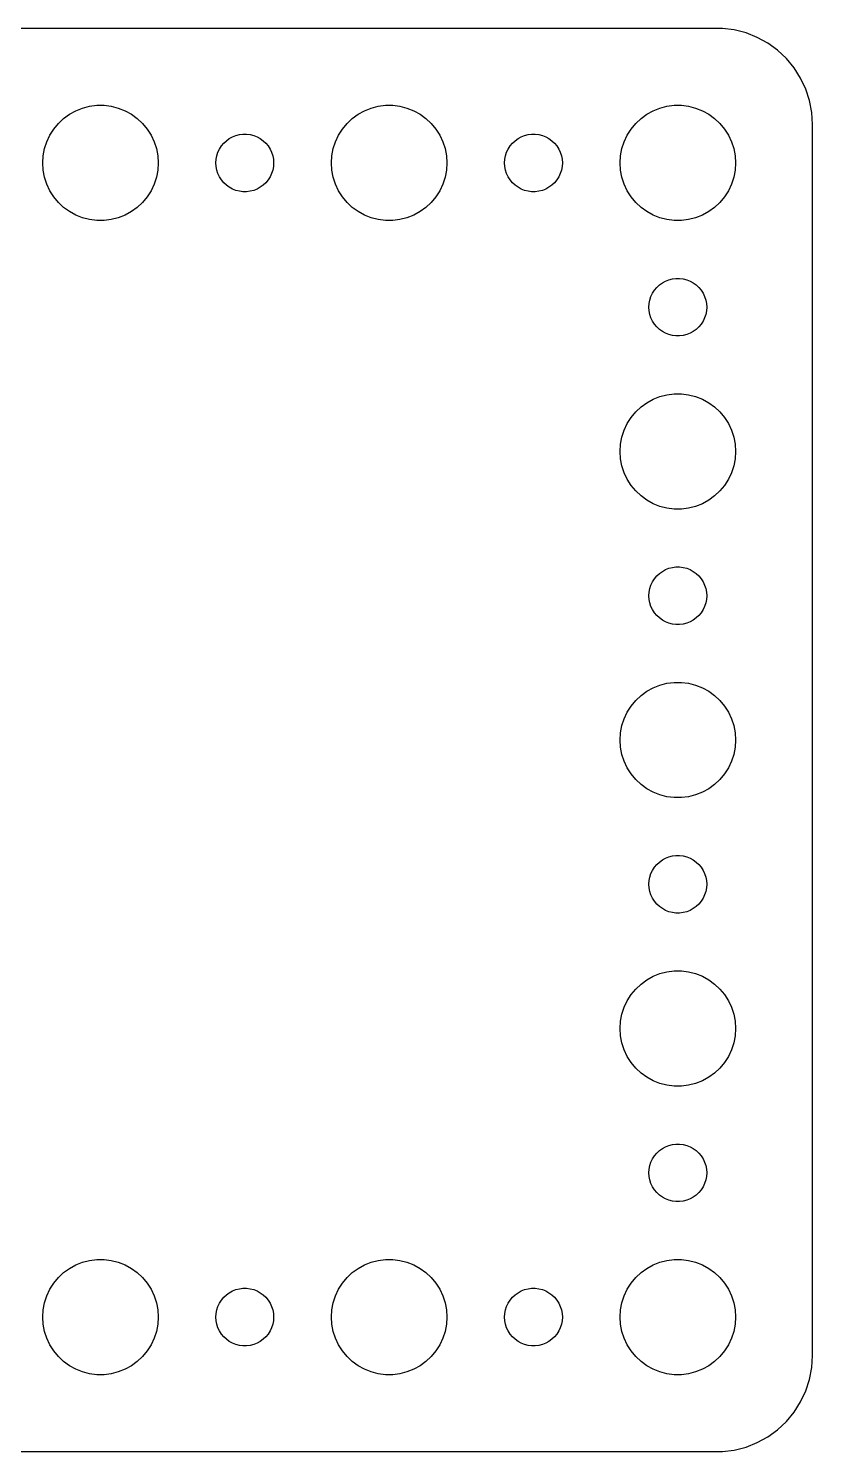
# Model space of a CAD drawing. Header units: metres. Extents: x -37 to 37, y 215 to 541.
# Drawn here: x -3.7 to 37, y 215 to 289 of the extents above; entities that cross this region are included whole.
import ezdxf

# ---------------------------------------------------------------- set-up
doc = ezdxf.new("R2010")
doc.units = ezdxf.units.M

msp = doc.modelspace()

# ---------------------------------------------------------------- linework, layer by layer
for p, q in [((32.3139, 288.99), (-32.3139, 288.99)), ((32.9369, 288.911), (32.3139, 288.99)), ((33.5451, 288.755), (32.9369, 288.911)), ((34.1289, 288.524), (33.5451, 288.755)), ((34.6791, 288.222), (34.1289, 288.524)), ((35.1871, 287.853), (34.6791, 288.222)), ((35.6448, 287.423), (35.1871, 287.853)), ((36.0451, 286.939), (35.6448, 287.423)), ((36.3815, 286.409), (36.0451, 286.939)), ((36.6489, 285.841), (36.3815, 286.409)), ((36.8429, 285.243), (36.6489, 285.841)), ((-1.27733, 284.714), (-0.92705, 284.853)), ((-0.92705, 284.853), (-0.56213, 284.947)), ((-0.56213, 284.947), (-0.18837, 284.994)), ((-0.18837, 284.994), (0.18837, 284.994)), ((0.18837, 284.994), (0.56213, 284.947)), ((0.56213, 284.947), (0.92705, 284.853)), ((0.92705, 284.853), (1.27733, 284.714)), ((13.7227, 284.714), (14.0729, 284.853)), ((14.0729, 284.853), (14.4379, 284.947)), ((14.4379, 284.947), (14.8116, 284.994)), ((14.8116, 284.994), (15.1884, 284.994)), ((15.1884, 284.994), (15.5621, 284.947)), ((15.5621, 284.947), (15.927, 284.853)), ((15.927, 284.853), (16.2773, 284.714)), ((28.7227, 284.714), (29.0729, 284.853)), ((29.0729, 284.853), (29.4379, 284.947)), ((29.4379, 284.947), (29.8116, 284.994)), ((29.8116, 284.994), (30.1884, 284.994)), ((30.1884, 284.994), (30.5621, 284.947)), ((30.5621, 284.947), (30.927, 284.853)), ((30.927, 284.853), (31.2773, 284.714)), ((36.9606, 284.627), (36.8429, 285.243)), ((-2.1869, 284.054), (-1.91226, 284.312)), ((-1.91226, 284.312), (-1.60747, 284.533)), ((-1.60747, 284.533), (-1.27733, 284.714)), ((1.27733, 284.714), (1.60747, 284.533)), ((1.60747, 284.533), (1.91226, 284.312)), ((1.91226, 284.312), (2.1869, 284.054)), ((12.8131, 284.054), (13.0877, 284.312)), ((13.0877, 284.312), (13.3925, 284.533)), ((13.3925, 284.533), (13.7227, 284.714)), ((16.2773, 284.714), (16.6075, 284.533)), ((16.6075, 284.533), (16.9123, 284.312)), ((16.9123, 284.312), (17.1869, 284.054)), ((27.8131, 284.054), (28.0877, 284.312)), ((28.0877, 284.312), (28.3925, 284.533)), ((28.3925, 284.533), (28.7227, 284.714)), ((31.2773, 284.714), (31.6075, 284.533)), ((31.6075, 284.533), (31.9123, 284.312)), ((31.9123, 284.312), (32.1869, 284.054)), ((37, 284), (36.9606, 284.627)), ((-2.78932, 283.104), (-2.62891, 283.445)), ((-2.62891, 283.445), (-2.42705, 283.763)), ((-2.42705, 283.763), (-2.1869, 284.054)), ((2.1869, 284.054), (2.42705, 283.763)), ((2.42705, 283.763), (2.62891, 283.445)), ((2.62891, 283.445), (2.78932, 283.104)), ((6.69626, 283.266), (6.86133, 283.357)), ((6.86133, 283.357), (7.03647, 283.427)), ((7.03647, 283.427), (7.21892, 283.473)), ((7.21892, 283.473), (7.40581, 283.497)), ((7.40581, 283.497), (7.59418, 283.497)), ((7.59418, 283.497), (7.78107, 283.473)), ((7.78107, 283.473), (7.96352, 283.427)), ((7.96352, 283.427), (8.13866, 283.357)), ((8.13866, 283.357), (8.30373, 283.266)), ((12.2107, 283.104), (12.3711, 283.445)), ((12.3711, 283.445), (12.5729, 283.763)), ((12.5729, 283.763), (12.8131, 284.054)), ((17.1869, 284.054), (17.427, 283.763)), ((17.427, 283.763), (17.6289, 283.445)), ((17.6289, 283.445), (17.7893, 283.104)), ((21.6963, 283.266), (21.8613, 283.357)), ((21.8613, 283.357), (22.0365, 283.427)), ((22.0365, 283.427), (22.2189, 283.473)), ((22.2189, 283.473), (22.4058, 283.497)), ((22.4058, 283.497), (22.5942, 283.497)), ((22.5942, 283.497), (22.7811, 283.473)), ((22.7811, 283.473), (22.9635, 283.427)), ((22.9635, 283.427), (23.1387, 283.357)), ((23.1387, 283.357), (23.3037, 283.266)), ((27.2107, 283.104), (27.3711, 283.445)), ((27.3711, 283.445), (27.5729, 283.763)), ((27.5729, 283.763), (27.8131, 284.054)), ((32.1869, 284.054), (32.427, 283.763)), ((32.427, 283.763), (32.6289, 283.445)), ((32.6289, 283.445), (32.7893, 283.104)), ((37, 220), (37, 284)), ((-2.97633, 282.376), (-2.90575, 282.746)), ((-2.90575, 282.746), (-2.78932, 283.104)), ((2.78932, 283.104), (2.90575, 282.746)), ((2.90575, 282.746), (2.97633, 282.376)), ((6.10533, 282.552), (6.18553, 282.723)), ((6.18553, 282.723), (6.28647, 282.882)), ((6.28647, 282.882), (6.40654, 283.027)), ((6.40654, 283.027), (6.54385, 283.156)), ((6.54385, 283.156), (6.69626, 283.266)), ((8.30373, 283.266), (8.45613, 283.156)), ((8.45613, 283.156), (8.59344, 283.027)), ((8.59344, 283.027), (8.71352, 282.882)), ((8.71352, 282.882), (8.81445, 282.723)), ((8.81445, 282.723), (8.89465, 282.552)), ((12.0237, 282.376), (12.0942, 282.746)), ((12.0942, 282.746), (12.2107, 283.104)), ((17.7893, 283.104), (17.9057, 282.746)), ((17.9057, 282.746), (17.9763, 282.376)), ((21.1053, 282.552), (21.1855, 282.723)), ((21.1855, 282.723), (21.2865, 282.882)), ((21.2865, 282.882), (21.4065, 283.027)), ((21.4065, 283.027), (21.5439, 283.156)), ((21.5439, 283.156), (21.6963, 283.266)), ((23.3037, 283.266), (23.4561, 283.156)), ((23.4561, 283.156), (23.5934, 283.027)), ((23.5934, 283.027), (23.7135, 282.882)), ((23.7135, 282.882), (23.8145, 282.723)), ((23.8145, 282.723), (23.8947, 282.552)), ((27.0237, 282.376), (27.0942, 282.746)), ((27.0942, 282.746), (27.2107, 283.104)), ((32.7893, 283.104), (32.9057, 282.746)), ((32.9057, 282.746), (32.9763, 282.376)), ((-3, 282), (-2.97633, 282.376)), ((-2.97633, 281.624), (-3, 282)), ((2.97633, 282.376), (3, 282)), ((3, 282), (2.97633, 281.624)), ((6, 282), (6.01183, 282.188)), ((6.01183, 281.812), (6, 282)), ((6.01183, 282.188), (6.04712, 282.373)), ((6.04712, 282.373), (6.10533, 282.552)), ((8.89465, 282.552), (8.95287, 282.373)), ((8.95287, 282.373), (8.98816, 282.188)), ((8.98816, 282.188), (9, 282)), ((9, 282), (8.98816, 281.812)), ((12, 282), (12.0237, 282.376)), ((12.0237, 281.624), (12, 282)), ((17.9763, 282.376), (18, 282)), ((18, 282), (17.9763, 281.624)), ((21, 282), (21.0118, 282.188)), ((21.0118, 281.812), (21, 282)), ((21.0118, 282.188), (21.0471, 282.373)), ((21.0471, 282.373), (21.1053, 282.552)), ((23.8947, 282.552), (23.9529, 282.373)), ((23.9529, 282.373), (23.9882, 282.188)), ((23.9882, 282.188), (24, 282)), ((24, 282), (23.9882, 281.812)), ((27, 282), (27.0237, 282.376)), ((27.0237, 281.624), (27, 282)), ((32.9763, 282.376), (33, 282)), ((33, 282), (32.9763, 281.624)), ((-2.90575, 281.254), (-2.97633, 281.624)), ((-2.78932, 280.896), (-2.90575, 281.254)), ((2.90575, 281.254), (2.78932, 280.896)), ((2.97633, 281.624), (2.90575, 281.254)), ((6.04712, 281.627), (6.01183, 281.812)), ((6.10533, 281.448), (6.04712, 281.627)), ((6.18553, 281.277), (6.10533, 281.448)), ((6.28647, 281.118), (6.18553, 281.277)), ((8.81445, 281.277), (8.71352, 281.118)), ((8.89465, 281.448), (8.81445, 281.277)), ((8.95287, 281.627), (8.89465, 281.448)), ((8.98816, 281.812), (8.95287, 281.627)), ((12.0942, 281.254), (12.0237, 281.624)), ((12.2107, 280.896), (12.0942, 281.254)), ((17.9057, 281.254), (17.7893, 280.896)), ((17.9763, 281.624), (17.9057, 281.254)), ((21.0471, 281.627), (21.0118, 281.812)), ((21.1053, 281.448), (21.0471, 281.627)), ((21.1855, 281.277), (21.1053, 281.448)), ((21.2865, 281.118), (21.1855, 281.277)), ((23.8145, 281.277), (23.7135, 281.118)), ((23.8947, 281.448), (23.8145, 281.277)), ((23.9529, 281.627), (23.8947, 281.448)), ((23.9882, 281.812), (23.9529, 281.627)), ((27.0942, 281.254), (27.0237, 281.624)), ((27.2107, 280.896), (27.0942, 281.254)), ((32.9057, 281.254), (32.7893, 280.896)), ((32.9763, 281.624), (32.9057, 281.254)), ((-2.62891, 280.555), (-2.78932, 280.896)), ((-2.42705, 280.237), (-2.62891, 280.555)), ((2.62891, 280.555), (2.42705, 280.237)), ((2.78932, 280.896), (2.62891, 280.555)), ((6.40654, 280.973), (6.28647, 281.118)), ((6.54385, 280.844), (6.40654, 280.973)), ((6.69626, 280.734), (6.54385, 280.844)), ((6.86133, 280.643), (6.69626, 280.734)), ((7.03647, 280.573), (6.86133, 280.643)), ((7.21892, 280.527), (7.03647, 280.573)), ((7.40581, 280.503), (7.21892, 280.527)), ((7.59418, 280.503), (7.40581, 280.503)), ((7.78107, 280.527), (7.59418, 280.503)), ((7.96352, 280.573), (7.78107, 280.527)), ((8.13866, 280.643), (7.96352, 280.573)), ((8.30373, 280.734), (8.13866, 280.643)), ((8.45613, 280.844), (8.30373, 280.734)), ((8.59344, 280.973), (8.45613, 280.844)), ((8.71352, 281.118), (8.59344, 280.973)), ((12.3711, 280.555), (12.2107, 280.896)), ((12.5729, 280.237), (12.3711, 280.555)), ((17.6289, 280.555), (17.427, 280.237)), ((17.7893, 280.896), (17.6289, 280.555)), ((21.4065, 280.973), (21.2865, 281.118)), ((21.5439, 280.844), (21.4065, 280.973)), ((21.6963, 280.734), (21.5439, 280.844)), ((21.8613, 280.643), (21.6963, 280.734)), ((22.0365, 280.573), (21.8613, 280.643)), ((22.2189, 280.527), (22.0365, 280.573)), ((22.4058, 280.503), (22.2189, 280.527)), ((22.5942, 280.503), (22.4058, 280.503)), ((22.7811, 280.527), (22.5942, 280.503)), ((22.9635, 280.573), (22.7811, 280.527)), ((23.1387, 280.643), (22.9635, 280.573)), ((23.3037, 280.734), (23.1387, 280.643)), ((23.4561, 280.844), (23.3037, 280.734)), ((23.5934, 280.973), (23.4561, 280.844)), ((23.7135, 281.118), (23.5934, 280.973)), ((27.3711, 280.555), (27.2107, 280.896)), ((27.5729, 280.237), (27.3711, 280.555)), ((32.6289, 280.555), (32.427, 280.237)), ((32.7893, 280.896), (32.6289, 280.555)), ((-2.1869, 279.946), (-2.42705, 280.237)), ((-1.91226, 279.688), (-2.1869, 279.946)), ((-1.60747, 279.467), (-1.91226, 279.688)), ((1.91226, 279.688), (1.60747, 279.467)), ((2.1869, 279.946), (1.91226, 279.688)), ((2.42705, 280.237), (2.1869, 279.946)), ((12.8131, 279.946), (12.5729, 280.237)), ((13.0877, 279.688), (12.8131, 279.946)), ((13.3925, 279.467), (13.0877, 279.688)), ((16.9123, 279.688), (16.6075, 279.467)), ((17.1869, 279.946), (16.9123, 279.688)), ((17.427, 280.237), (17.1869, 279.946)), ((27.8131, 279.946), (27.5729, 280.237)), ((28.0877, 279.688), (27.8131, 279.946)), ((28.3925, 279.467), (28.0877, 279.688)), ((31.9123, 279.688), (31.6075, 279.467)), ((32.1869, 279.946), (31.9123, 279.688)), ((32.427, 280.237), (32.1869, 279.946)), ((-1.27733, 279.286), (-1.60747, 279.467)), ((-0.92705, 279.147), (-1.27733, 279.286)), ((-0.56213, 279.053), (-0.92705, 279.147)), ((-0.18837, 279.006), (-0.56213, 279.053)), ((0.18837, 279.006), (-0.18837, 279.006)), ((0.56213, 279.053), (0.18837, 279.006)), ((0.92705, 279.147), (0.56213, 279.053)), ((1.27733, 279.286), (0.92705, 279.147)), ((1.60747, 279.467), (1.27733, 279.286)), ((13.7227, 279.286), (13.3925, 279.467)), ((14.0729, 279.147), (13.7227, 279.286)), ((14.4379, 279.053), (14.0729, 279.147)), ((14.8116, 279.006), (14.4379, 279.053)), ((15.1884, 279.006), (14.8116, 279.006)), ((15.5621, 279.053), (15.1884, 279.006)), ((15.927, 279.147), (15.5621, 279.053)), ((16.2773, 279.286), (15.927, 279.147)), ((16.6075, 279.467), (16.2773, 279.286)), ((28.7227, 279.286), (28.3925, 279.467)), ((29.0729, 279.147), (28.7227, 279.286)), ((29.4379, 279.053), (29.0729, 279.147)), ((29.8116, 279.006), (29.4379, 279.053)), ((30.1884, 279.006), (29.8116, 279.006)), ((30.5621, 279.053), (30.1884, 279.006)), ((30.927, 279.147), (30.5621, 279.053)), ((31.2773, 279.286), (30.927, 279.147)), ((31.6075, 279.467), (31.2773, 279.286)), ((29.5365, 275.927), (29.7189, 275.973)), ((29.7189, 275.973), (29.9058, 275.997)), ((29.9058, 275.997), (30.0942, 275.997)), ((30.0942, 275.997), (30.2811, 275.973)), ((30.2811, 275.973), (30.4635, 275.927)), ((28.6053, 275.052), (28.6855, 275.223)), ((28.6855, 275.223), (28.7865, 275.382)), ((28.7865, 275.382), (28.9065, 275.527)), ((28.9065, 275.527), (29.0439, 275.656)), ((29.0439, 275.656), (29.1963, 275.766)), ((29.1963, 275.766), (29.3613, 275.857)), ((29.3613, 275.857), (29.5365, 275.927)), ((30.4635, 275.927), (30.6387, 275.857)), ((30.6387, 275.857), (30.8037, 275.766)), ((30.8037, 275.766), (30.9561, 275.656)), ((30.9561, 275.656), (31.0934, 275.527)), ((31.0934, 275.527), (31.2135, 275.382)), ((31.2135, 275.382), (31.3145, 275.223)), ((31.3145, 275.223), (31.3947, 275.052)), ((28.5, 274.5), (28.5118, 274.688)), ((28.5118, 274.312), (28.5, 274.5)), ((28.5118, 274.688), (28.5471, 274.873)), ((28.5471, 274.873), (28.6053, 275.052)), ((31.3947, 275.052), (31.4529, 274.873)), ((31.4529, 274.873), (31.4882, 274.688)), ((31.4882, 274.688), (31.5, 274.5)), ((31.5, 274.5), (31.4882, 274.312)), ((28.5471, 274.127), (28.5118, 274.312)), ((28.6053, 273.948), (28.5471, 274.127)), ((28.6855, 273.777), (28.6053, 273.948)), ((28.7865, 273.618), (28.6855, 273.777)), ((31.3145, 273.777), (31.2135, 273.618)), ((31.3947, 273.948), (31.3145, 273.777)), ((31.4529, 274.127), (31.3947, 273.948)), ((31.4882, 274.312), (31.4529, 274.127)), ((28.9065, 273.473), (28.7865, 273.618)), ((29.0439, 273.344), (28.9065, 273.473)), ((29.1963, 273.234), (29.0439, 273.344)), ((29.3613, 273.143), (29.1963, 273.234)), ((29.5365, 273.073), (29.3613, 273.143)), ((29.7189, 273.027), (29.5365, 273.073)), ((29.9058, 273.003), (29.7189, 273.027)), ((30.0942, 273.003), (29.9058, 273.003)), ((30.2811, 273.027), (30.0942, 273.003)), ((30.4635, 273.073), (30.2811, 273.027)), ((30.6387, 273.143), (30.4635, 273.073)), ((30.8037, 273.234), (30.6387, 273.143)), ((30.9561, 273.344), (30.8037, 273.234)), ((31.0934, 273.473), (30.9561, 273.344)), ((31.2135, 273.618), (31.0934, 273.473)), ((27.8131, 269.054), (28.0877, 269.312)), ((28.0877, 269.312), (28.3925, 269.533)), ((28.3925, 269.533), (28.7227, 269.714)), ((28.7227, 269.714), (29.0729, 269.853)), ((29.0729, 269.853), (29.4379, 269.947)), ((29.4379, 269.947), (29.8116, 269.994)), ((29.8116, 269.994), (30.1884, 269.994)), ((30.1884, 269.994), (30.5621, 269.947)), ((30.5621, 269.947), (30.927, 269.853)), ((30.927, 269.853), (31.2773, 269.714)), ((31.2773, 269.714), (31.6075, 269.533)), ((31.6075, 269.533), (31.9123, 269.312)), ((31.9123, 269.312), (32.1869, 269.054)), ((27.3711, 268.445), (27.5729, 268.763)), ((27.5729, 268.763), (27.8131, 269.054)), ((32.1869, 269.054), (32.427, 268.763)), ((32.427, 268.763), (32.6289, 268.445)), ((27.0942, 267.746), (27.2107, 268.104)), ((27.2107, 268.104), (27.3711, 268.445)), ((32.6289, 268.445), (32.7893, 268.104)), ((32.7893, 268.104), (32.9057, 267.746)), ((27, 267), (27.0237, 267.376)), ((27.0237, 267.376), (27.0942, 267.746)), ((32.9057, 267.746), (32.9763, 267.376)), ((32.9763, 267.376), (33, 267)), ((27.0237, 266.624), (27, 267)), ((27.0942, 266.254), (27.0237, 266.624)), ((32.9763, 266.624), (32.9057, 266.254)), ((33, 267), (32.9763, 266.624)), ((27.2107, 265.896), (27.0942, 266.254)), ((27.3711, 265.555), (27.2107, 265.896)), ((32.7893, 265.896), (32.6289, 265.555)), ((32.9057, 266.254), (32.7893, 265.896)), ((27.5729, 265.237), (27.3711, 265.555)), ((27.8131, 264.946), (27.5729, 265.237)), ((28.0877, 264.688), (27.8131, 264.946)), ((32.1869, 264.946), (31.9123, 264.688)), ((32.427, 265.237), (32.1869, 264.946)), ((32.6289, 265.555), (32.427, 265.237)), ((28.3925, 264.467), (28.0877, 264.688)), ((28.7227, 264.286), (28.3925, 264.467)), ((29.0729, 264.147), (28.7227, 264.286)), ((29.4379, 264.053), (29.0729, 264.147)), ((30.927, 264.147), (30.5621, 264.053)), ((31.2773, 264.286), (30.927, 264.147)), ((31.6075, 264.467), (31.2773, 264.286)), ((31.9123, 264.688), (31.6075, 264.467)), ((29.8116, 264.006), (29.4379, 264.053)), ((30.1884, 264.006), (29.8116, 264.006)), ((30.5621, 264.053), (30.1884, 264.006)), ((28.7865, 260.382), (28.9065, 260.527)), ((28.9065, 260.527), (29.0439, 260.656)), ((29.0439, 260.656), (29.1963, 260.766)), ((29.1963, 260.766), (29.3613, 260.857)), ((29.3613, 260.857), (29.5365, 260.927)), ((29.5365, 260.927), (29.7189, 260.973)), ((29.7189, 260.973), (29.9058, 260.997)), ((29.9058, 260.997), (30.0942, 260.997)), ((30.0942, 260.997), (30.2811, 260.973)), ((30.2811, 260.973), (30.4635, 260.927)), ((30.4635, 260.927), (30.6387, 260.857)), ((30.6387, 260.857), (30.8037, 260.766)), ((30.8037, 260.766), (30.9561, 260.656)), ((30.9561, 260.656), (31.0934, 260.527)), ((31.0934, 260.527), (31.2135, 260.382)), ((28.5, 259.5), (28.5118, 259.688)), ((28.5118, 259.688), (28.5471, 259.873)), ((28.5471, 259.873), (28.6053, 260.052)), ((28.6053, 260.052), (28.6855, 260.223)), ((28.6855, 260.223), (28.7865, 260.382)), ((31.2135, 260.382), (31.3145, 260.223)), ((31.3145, 260.223), (31.3947, 260.052)), ((31.3947, 260.052), (31.4529, 259.873)), ((31.4529, 259.873), (31.4882, 259.688)), ((31.4882, 259.688), (31.5, 259.5)), ((28.5118, 259.312), (28.5, 259.5)), ((28.5471, 259.127), (28.5118, 259.312)), ((28.6053, 258.948), (28.5471, 259.127)), ((28.6855, 258.777), (28.6053, 258.948)), ((31.3947, 258.948), (31.3145, 258.777)), ((31.4529, 259.127), (31.3947, 258.948)), ((31.4882, 259.312), (31.4529, 259.127)), ((31.5, 259.5), (31.4882, 259.312)), ((28.7865, 258.618), (28.6855, 258.777)), ((28.9065, 258.473), (28.7865, 258.618)), ((29.0439, 258.344), (28.9065, 258.473)), ((29.1963, 258.234), (29.0439, 258.344)), ((29.3613, 258.143), (29.1963, 258.234)), ((30.8037, 258.234), (30.6387, 258.143)), ((30.9561, 258.344), (30.8037, 258.234)), ((31.0934, 258.473), (30.9561, 258.344)), ((31.2135, 258.618), (31.0934, 258.473)), ((31.3145, 258.777), (31.2135, 258.618)), ((29.5365, 258.073), (29.3613, 258.143)), ((29.7189, 258.027), (29.5365, 258.073)), ((29.9058, 258.003), (29.7189, 258.027)), ((30.0942, 258.003), (29.9058, 258.003)), ((30.2811, 258.027), (30.0942, 258.003)), ((30.4635, 258.073), (30.2811, 258.027)), ((30.6387, 258.143), (30.4635, 258.073)), ((28.0877, 254.312), (28.3925, 254.533)), ((28.3925, 254.533), (28.7227, 254.714)), ((28.7227, 254.714), (29.0729, 254.853)), ((29.0729, 254.853), (29.4379, 254.947)), ((29.4379, 254.947), (29.8116, 254.994)), ((29.8116, 254.994), (30.1884, 254.994)), ((30.1884, 254.994), (30.5621, 254.947)), ((30.5621, 254.947), (30.927, 254.853)), ((30.927, 254.853), (31.2773, 254.714)), ((31.2773, 254.714), (31.6075, 254.533)), ((31.6075, 254.533), (31.9123, 254.312)), ((27.3711, 253.445), (27.5729, 253.763)), ((27.5729, 253.763), (27.8131, 254.054)), ((27.8131, 254.054), (28.0877, 254.312)), ((31.9123, 254.312), (32.1869, 254.054)), ((32.1869, 254.054), (32.427, 253.763)), ((32.427, 253.763), (32.6289, 253.445)), ((27.0942, 252.746), (27.2107, 253.104)), ((27.2107, 253.104), (27.3711, 253.445)), ((32.6289, 253.445), (32.7893, 253.104)), ((32.7893, 253.104), (32.9057, 252.746)), ((27, 252), (27.0237, 252.376)), ((27.0237, 252.376), (27.0942, 252.746)), ((32.9057, 252.746), (32.9763, 252.376)), ((32.9763, 252.376), (33, 252)), ((27.0237, 251.624), (27, 252)), ((27.0942, 251.254), (27.0237, 251.624)), ((32.9763, 251.624), (32.9057, 251.254)), ((33, 252), (32.9763, 251.624)), ((27.2107, 250.896), (27.0942, 251.254)), ((27.3711, 250.555), (27.2107, 250.896)), ((32.7893, 250.896), (32.6289, 250.555)), ((32.9057, 251.254), (32.7893, 250.896)), ((27.5729, 250.237), (27.3711, 250.555)), ((27.8131, 249.946), (27.5729, 250.237)), ((32.427, 250.237), (32.1869, 249.946)), ((32.6289, 250.555), (32.427, 250.237)), ((28.0877, 249.688), (27.8131, 249.946)), ((28.3925, 249.467), (28.0877, 249.688)), ((28.7227, 249.286), (28.3925, 249.467)), ((31.6075, 249.467), (31.2773, 249.286)), ((31.9123, 249.688), (31.6075, 249.467)), ((32.1869, 249.946), (31.9123, 249.688)), ((29.0729, 249.147), (28.7227, 249.286)), ((29.4379, 249.053), (29.0729, 249.147)), ((29.8116, 249.006), (29.4379, 249.053)), ((30.1884, 249.006), (29.8116, 249.006)), ((30.5621, 249.053), (30.1884, 249.006)), ((30.927, 249.147), (30.5621, 249.053)), ((31.2773, 249.286), (30.927, 249.147)), ((28.9065, 245.527), (29.0439, 245.656)), ((29.0439, 245.656), (29.1963, 245.766)), ((29.1963, 245.766), (29.3613, 245.857)), ((29.3613, 245.857), (29.5365, 245.927)), ((29.5365, 245.927), (29.7189, 245.973)), ((29.7189, 245.973), (29.9058, 245.997)), ((29.9058, 245.997), (30.0942, 245.997)), ((30.0942, 245.997), (30.2811, 245.973)), ((30.2811, 245.973), (30.4635, 245.927)), ((30.4635, 245.927), (30.6387, 245.857)), ((30.6387, 245.857), (30.8037, 245.766)), ((30.8037, 245.766), (30.9561, 245.656)), ((30.9561, 245.656), (31.0934, 245.527)), ((28.5471, 244.873), (28.6053, 245.052)), ((28.6053, 245.052), (28.6855, 245.223)), ((28.6855, 245.223), (28.7865, 245.382)), ((28.7865, 245.382), (28.9065, 245.527)), ((31.0934, 245.527), (31.2135, 245.382)), ((31.2135, 245.382), (31.3145, 245.223)), ((31.3145, 245.223), (31.3947, 245.052)), ((31.3947, 245.052), (31.4529, 244.873)), ((28.5, 244.5), (28.5118, 244.688)), ((28.5118, 244.312), (28.5, 244.5)), ((28.5118, 244.688), (28.5471, 244.873)), ((28.5471, 244.127), (28.5118, 244.312)), ((31.4529, 244.873), (31.4882, 244.688)), ((31.4882, 244.312), (31.4529, 244.127)), ((31.4882, 244.688), (31.5, 244.5)), ((31.5, 244.5), (31.4882, 244.312)), ((28.6053, 243.948), (28.5471, 244.127)), ((28.6855, 243.777), (28.6053, 243.948)), ((28.7865, 243.618), (28.6855, 243.777)), ((28.9065, 243.473), (28.7865, 243.618)), ((29.0439, 243.344), (28.9065, 243.473)), ((31.0934, 243.473), (30.9561, 243.344)), ((31.2135, 243.618), (31.0934, 243.473)), ((31.3145, 243.777), (31.2135, 243.618)), ((31.3947, 243.948), (31.3145, 243.777)), ((31.4529, 244.127), (31.3947, 243.948)), ((29.1963, 243.234), (29.0439, 243.344)), ((29.3613, 243.143), (29.1963, 243.234)), ((29.5365, 243.073), (29.3613, 243.143)), ((29.7189, 243.027), (29.5365, 243.073)), ((29.9058, 243.003), (29.7189, 243.027)), ((30.0942, 243.003), (29.9058, 243.003)), ((30.2811, 243.027), (30.0942, 243.003)), ((30.4635, 243.073), (30.2811, 243.027)), ((30.6387, 243.143), (30.4635, 243.073)), ((30.8037, 243.234), (30.6387, 243.143)), ((30.9561, 243.344), (30.8037, 243.234)), ((28.3925, 239.533), (28.7227, 239.714)), ((28.7227, 239.714), (29.0729, 239.853)), ((29.0729, 239.853), (29.4379, 239.947)), ((29.4379, 239.947), (29.8116, 239.994)), ((29.8116, 239.994), (30.1884, 239.994)), ((30.1884, 239.994), (30.5621, 239.947)), ((30.5621, 239.947), (30.927, 239.853)), ((30.927, 239.853), (31.2773, 239.714)), ((31.2773, 239.714), (31.6075, 239.533)), ((27.5729, 238.763), (27.8131, 239.054)), ((27.8131, 239.054), (28.0877, 239.312)), ((28.0877, 239.312), (28.3925, 239.533)), ((31.6075, 239.533), (31.9123, 239.312)), ((31.9123, 239.312), (32.1869, 239.054)), ((32.1869, 239.054), (32.427, 238.763)), ((27.2107, 238.104), (27.3711, 238.445)), ((27.3711, 238.445), (27.5729, 238.763)), ((32.427, 238.763), (32.6289, 238.445)), ((32.6289, 238.445), (32.7893, 238.104)), ((27.0237, 237.376), (27.0942, 237.746)), ((27.0942, 237.746), (27.2107, 238.104)), ((32.7893, 238.104), (32.9057, 237.746)), ((32.9057, 237.746), (32.9763, 237.376)), ((27, 237), (27.0237, 237.376)), ((27.0237, 236.624), (27, 237)), ((32.9763, 237.376), (33, 237)), ((33, 237), (32.9763, 236.624)), ((27.0942, 236.254), (27.0237, 236.624)), ((27.2107, 235.896), (27.0942, 236.254)), ((32.9057, 236.254), (32.7893, 235.896)), ((32.9763, 236.624), (32.9057, 236.254)), ((27.3711, 235.555), (27.2107, 235.896)), ((27.5729, 235.237), (27.3711, 235.555)), ((32.6289, 235.555), (32.427, 235.237)), ((32.7893, 235.896), (32.6289, 235.555)), ((27.8131, 234.946), (27.5729, 235.237)), ((28.0877, 234.688), (27.8131, 234.946)), ((28.3925, 234.467), (28.0877, 234.688)), ((31.9123, 234.688), (31.6075, 234.467)), ((32.1869, 234.946), (31.9123, 234.688)), ((32.427, 235.237), (32.1869, 234.946)), ((28.7227, 234.286), (28.3925, 234.467)), ((29.0729, 234.147), (28.7227, 234.286)), ((29.4379, 234.053), (29.0729, 234.147)), ((29.8116, 234.006), (29.4379, 234.053)), ((30.1884, 234.006), (29.8116, 234.006)), ((30.5621, 234.053), (30.1884, 234.006)), ((30.927, 234.147), (30.5621, 234.053)), ((31.2773, 234.286), (30.927, 234.147)), ((31.6075, 234.467), (31.2773, 234.286)), ((29.1963, 230.766), (29.3613, 230.857)), ((29.3613, 230.857), (29.5365, 230.927)), ((29.5365, 230.927), (29.7189, 230.973)), ((29.7189, 230.973), (29.9058, 230.997)), ((29.9058, 230.997), (30.0942, 230.997)), ((30.0942, 230.997), (30.2811, 230.973)), ((30.2811, 230.973), (30.4635, 230.927)), ((30.4635, 230.927), (30.6387, 230.857)), ((30.6387, 230.857), (30.8037, 230.766)), ((28.6053, 230.052), (28.6855, 230.223)), ((28.6855, 230.223), (28.7865, 230.382)), ((28.7865, 230.382), (28.9065, 230.527)), ((28.9065, 230.527), (29.0439, 230.656)), ((29.0439, 230.656), (29.1963, 230.766)), ((30.8037, 230.766), (30.9561, 230.656)), ((30.9561, 230.656), (31.0934, 230.527)), ((31.0934, 230.527), (31.2135, 230.382)), ((31.2135, 230.382), (31.3145, 230.223)), ((31.3145, 230.223), (31.3947, 230.052)), ((28.5, 229.5), (28.5118, 229.688)), ((28.5118, 229.312), (28.5, 229.5)), ((28.5118, 229.688), (28.5471, 229.873)), ((28.5471, 229.873), (28.6053, 230.052)), ((31.3947, 230.052), (31.4529, 229.873)), ((31.4529, 229.873), (31.4882, 229.688)), ((31.4882, 229.688), (31.5, 229.5)), ((31.5, 229.5), (31.4882, 229.312)), ((28.5471, 229.127), (28.5118, 229.312)), ((28.6053, 228.948), (28.5471, 229.127)), ((28.6855, 228.777), (28.6053, 228.948)), ((28.7865, 228.618), (28.6855, 228.777)), ((28.9065, 228.473), (28.7865, 228.618)), ((31.2135, 228.618), (31.0934, 228.473)), ((31.3145, 228.777), (31.2135, 228.618)), ((31.3947, 228.948), (31.3145, 228.777)), ((31.4529, 229.127), (31.3947, 228.948)), ((31.4882, 229.312), (31.4529, 229.127)), ((29.0439, 228.344), (28.9065, 228.473)), ((29.1963, 228.234), (29.0439, 228.344)), ((29.3613, 228.143), (29.1963, 228.234)), ((29.5365, 228.073), (29.3613, 228.143)), ((29.7189, 228.027), (29.5365, 228.073)), ((29.9058, 228.003), (29.7189, 228.027)), ((30.0942, 228.003), (29.9058, 228.003)), ((30.2811, 228.027), (30.0942, 228.003)), ((30.4635, 228.073), (30.2811, 228.027)), ((30.6387, 228.143), (30.4635, 228.073)), ((30.8037, 228.234), (30.6387, 228.143)), ((30.9561, 228.344), (30.8037, 228.234)), ((31.0934, 228.473), (30.9561, 228.344)), ((-0.92705, 224.853), (-0.56213, 224.947)), ((-0.56213, 224.947), (-0.18837, 224.994)), ((-0.18837, 224.994), (0.18837, 224.994)), ((0.18837, 224.994), (0.56213, 224.947)), ((0.56213, 224.947), (0.92705, 224.853)), ((14.0729, 224.853), (14.4379, 224.947)), ((14.4379, 224.947), (14.8116, 224.994)), ((14.8116, 224.994), (15.1884, 224.994)), ((15.1884, 224.994), (15.5621, 224.947)), ((15.5621, 224.947), (15.927, 224.853)), ((29.0729, 224.853), (29.4379, 224.947)), ((29.4379, 224.947), (29.8116, 224.994)), ((29.8116, 224.994), (30.1884, 224.994)), ((30.1884, 224.994), (30.5621, 224.947)), ((30.5621, 224.947), (30.927, 224.853)), ((-2.1869, 224.054), (-1.91226, 224.312)), ((-1.91226, 224.312), (-1.60747, 224.533)), ((-1.60747, 224.533), (-1.27733, 224.714)), ((-1.27733, 224.714), (-0.92705, 224.853)), ((0.92705, 224.853), (1.27733, 224.714)), ((1.27733, 224.714), (1.60747, 224.533)), ((1.60747, 224.533), (1.91226, 224.312)), ((1.91226, 224.312), (2.1869, 224.054)), ((12.8131, 224.054), (13.0877, 224.312)), ((13.0877, 224.312), (13.3925, 224.533)), ((13.3925, 224.533), (13.7227, 224.714)), ((13.7227, 224.714), (14.0729, 224.853)), ((15.927, 224.853), (16.2773, 224.714)), ((16.2773, 224.714), (16.6075, 224.533)), ((16.6075, 224.533), (16.9123, 224.312)), ((16.9123, 224.312), (17.1869, 224.054)), ((27.8131, 224.054), (28.0877, 224.312)), ((28.0877, 224.312), (28.3925, 224.533)), ((28.3925, 224.533), (28.7227, 224.714)), ((28.7227, 224.714), (29.0729, 224.853)), ((30.927, 224.853), (31.2773, 224.714)), ((31.2773, 224.714), (31.6075, 224.533)), ((31.6075, 224.533), (31.9123, 224.312)), ((31.9123, 224.312), (32.1869, 224.054)), ((-2.78932, 223.104), (-2.62891, 223.445)), ((-2.62891, 223.445), (-2.42705, 223.763)), ((-2.42705, 223.763), (-2.1869, 224.054)), ((2.1869, 224.054), (2.42705, 223.763)), ((2.42705, 223.763), (2.62891, 223.445)), ((2.62891, 223.445), (2.78932, 223.104)), ((6.86133, 223.357), (7.03647, 223.427)), ((7.03647, 223.427), (7.21892, 223.473)), ((7.21892, 223.473), (7.40581, 223.497)), ((7.40581, 223.497), (7.59418, 223.497)), ((7.59418, 223.497), (7.78107, 223.473)), ((7.78107, 223.473), (7.96352, 223.427)), ((7.96352, 223.427), (8.13866, 223.357)), ((12.2107, 223.104), (12.3711, 223.445)), ((12.3711, 223.445), (12.5729, 223.763)), ((12.5729, 223.763), (12.8131, 224.054)), ((17.1869, 224.054), (17.427, 223.763)), ((17.427, 223.763), (17.6289, 223.445)), ((17.6289, 223.445), (17.7893, 223.104)), ((21.8613, 223.357), (22.0365, 223.427)), ((22.0365, 223.427), (22.2189, 223.473)), ((22.2189, 223.473), (22.4058, 223.497)), ((22.4058, 223.497), (22.5942, 223.497)), ((22.5942, 223.497), (22.7811, 223.473)), ((22.7811, 223.473), (22.9635, 223.427)), ((22.9635, 223.427), (23.1387, 223.357)), ((27.2107, 223.104), (27.3711, 223.445)), ((27.3711, 223.445), (27.5729, 223.763)), ((27.5729, 223.763), (27.8131, 224.054)), ((32.1869, 224.054), (32.427, 223.763)), ((32.427, 223.763), (32.6289, 223.445)), ((32.6289, 223.445), (32.7893, 223.104)), ((-2.97633, 222.376), (-2.90575, 222.746)), ((-2.90575, 222.746), (-2.78932, 223.104)), ((2.78932, 223.104), (2.90575, 222.746)), ((2.90575, 222.746), (2.97633, 222.376)), ((6.10533, 222.552), (6.18553, 222.723)), ((6.18553, 222.723), (6.28647, 222.882)), ((6.28647, 222.882), (6.40654, 223.027)), ((6.40654, 223.027), (6.54385, 223.156)), ((6.54385, 223.156), (6.69626, 223.266)), ((6.69626, 223.266), (6.86133, 223.357)), ((8.13866, 223.357), (8.30373, 223.266)), ((8.30373, 223.266), (8.45613, 223.156)), ((8.45613, 223.156), (8.59344, 223.027)), ((8.59344, 223.027), (8.71352, 222.882)), ((8.71352, 222.882), (8.81445, 222.723)), ((8.81445, 222.723), (8.89465, 222.552)), ((12.0237, 222.376), (12.0942, 222.746)), ((12.0942, 222.746), (12.2107, 223.104)), ((17.7893, 223.104), (17.9057, 222.746)), ((17.9057, 222.746), (17.9763, 222.376)), ((21.1053, 222.552), (21.1855, 222.723)), ((21.1855, 222.723), (21.2865, 222.882)), ((21.2865, 222.882), (21.4065, 223.027)), ((21.4065, 223.027), (21.5439, 223.156)), ((21.5439, 223.156), (21.6963, 223.266)), ((21.6963, 223.266), (21.8613, 223.357)), ((23.1387, 223.357), (23.3037, 223.266)), ((23.3037, 223.266), (23.4561, 223.156)), ((23.4561, 223.156), (23.5934, 223.027)), ((23.5934, 223.027), (23.7135, 222.882)), ((23.7135, 222.882), (23.8145, 222.723)), ((23.8145, 222.723), (23.8947, 222.552)), ((27.0237, 222.376), (27.0942, 222.746)), ((27.0942, 222.746), (27.2107, 223.104)), ((32.7893, 223.104), (32.9057, 222.746)), ((32.9057, 222.746), (32.9763, 222.376)), ((-3, 222), (-2.97633, 222.376)), ((-2.97633, 221.624), (-3, 222)), ((2.97633, 222.376), (3, 222)), ((3, 222), (2.97633, 221.624)), ((6, 222), (6.01183, 222.188)), ((6.01183, 221.812), (6, 222)), ((6.01183, 222.188), (6.04712, 222.373)), ((6.04712, 222.373), (6.10533, 222.552)), ((8.89465, 222.552), (8.95287, 222.373)), ((8.95287, 222.373), (8.98816, 222.188)), ((8.98816, 222.188), (9, 222)), ((9, 222), (8.98816, 221.812)), ((12, 222), (12.0237, 222.376)), ((12.0237, 221.624), (12, 222)), ((17.9763, 222.376), (18, 222)), ((18, 222), (17.9763, 221.624)), ((21, 222), (21.0118, 222.188)), ((21.0118, 221.812), (21, 222)), ((21.0118, 222.188), (21.0471, 222.373)), ((21.0471, 222.373), (21.1053, 222.552)), ((23.8947, 222.552), (23.9529, 222.373)), ((23.9529, 222.373), (23.9882, 222.188)), ((23.9882, 222.188), (24, 222)), ((24, 222), (23.9882, 221.812)), ((27, 222), (27.0237, 222.376)), ((27.0237, 221.624), (27, 222)), ((32.9763, 222.376), (33, 222)), ((33, 222), (32.9763, 221.624)), ((-2.90575, 221.254), (-2.97633, 221.624)), ((-2.78932, 220.896), (-2.90575, 221.254)), ((2.90575, 221.254), (2.78932, 220.896)), ((2.97633, 221.624), (2.90575, 221.254)), ((6.04712, 221.627), (6.01183, 221.812)), ((6.10533, 221.448), (6.04712, 221.627)), ((6.18553, 221.277), (6.10533, 221.448)), ((6.28647, 221.118), (6.18553, 221.277)), ((8.81445, 221.277), (8.71352, 221.118)), ((8.89465, 221.448), (8.81445, 221.277)), ((8.95287, 221.627), (8.89465, 221.448)), ((8.98816, 221.812), (8.95287, 221.627)), ((12.0942, 221.254), (12.0237, 221.624)), ((12.2107, 220.896), (12.0942, 221.254)), ((17.9057, 221.254), (17.7893, 220.896)), ((17.9763, 221.624), (17.9057, 221.254)), ((21.0471, 221.627), (21.0118, 221.812)), ((21.1053, 221.448), (21.0471, 221.627)), ((21.1855, 221.277), (21.1053, 221.448)), ((21.2865, 221.118), (21.1855, 221.277)), ((23.8145, 221.277), (23.7135, 221.118)), ((23.8947, 221.448), (23.8145, 221.277)), ((23.9529, 221.627), (23.8947, 221.448)), ((23.9882, 221.812), (23.9529, 221.627)), ((27.0942, 221.254), (27.0237, 221.624)), ((27.2107, 220.896), (27.0942, 221.254)), ((32.9057, 221.254), (32.7893, 220.896)), ((32.9763, 221.624), (32.9057, 221.254)), ((-2.62891, 220.555), (-2.78932, 220.896)), ((-2.42705, 220.237), (-2.62891, 220.555)), ((2.62891, 220.555), (2.42705, 220.237)), ((2.78932, 220.896), (2.62891, 220.555)), ((6.40654, 220.973), (6.28647, 221.118)), ((6.54385, 220.844), (6.40654, 220.973)), ((6.69626, 220.734), (6.54385, 220.844)), ((6.86133, 220.643), (6.69626, 220.734)), ((7.03647, 220.573), (6.86133, 220.643)), ((7.21892, 220.527), (7.03647, 220.573)), ((7.40581, 220.503), (7.21892, 220.527)), ((7.59418, 220.503), (7.40581, 220.503)), ((7.78107, 220.527), (7.59418, 220.503)), ((7.96352, 220.573), (7.78107, 220.527)), ((8.13866, 220.643), (7.96352, 220.573)), ((8.30373, 220.734), (8.13866, 220.643)), ((8.45613, 220.844), (8.30373, 220.734)), ((8.59344, 220.973), (8.45613, 220.844)), ((8.71352, 221.118), (8.59344, 220.973)), ((12.3711, 220.555), (12.2107, 220.896)), ((12.5729, 220.237), (12.3711, 220.555)), ((17.6289, 220.555), (17.427, 220.237)), ((17.7893, 220.896), (17.6289, 220.555)), ((21.4065, 220.973), (21.2865, 221.118)), ((21.5439, 220.844), (21.4065, 220.973)), ((21.6963, 220.734), (21.5439, 220.844)), ((21.8613, 220.643), (21.6963, 220.734)), ((22.0365, 220.573), (21.8613, 220.643)), ((22.2189, 220.527), (22.0365, 220.573)), ((22.4058, 220.503), (22.2189, 220.527)), ((22.5942, 220.503), (22.4058, 220.503)), ((22.7811, 220.527), (22.5942, 220.503)), ((22.9635, 220.573), (22.7811, 220.527)), ((23.1387, 220.643), (22.9635, 220.573)), ((23.3037, 220.734), (23.1387, 220.643)), ((23.4561, 220.844), (23.3037, 220.734)), ((23.5934, 220.973), (23.4561, 220.844)), ((23.7135, 221.118), (23.5934, 220.973)), ((27.3711, 220.555), (27.2107, 220.896)), ((27.5729, 220.237), (27.3711, 220.555)), ((32.6289, 220.555), (32.427, 220.237)), ((32.7893, 220.896), (32.6289, 220.555)), ((-2.1869, 219.946), (-2.42705, 220.237)), ((-1.91226, 219.688), (-2.1869, 219.946)), ((2.1869, 219.946), (1.91226, 219.688)), ((2.42705, 220.237), (2.1869, 219.946)), ((12.8131, 219.946), (12.5729, 220.237)), ((13.0877, 219.688), (12.8131, 219.946)), ((17.1869, 219.946), (16.9123, 219.688)), ((17.427, 220.237), (17.1869, 219.946)), ((27.8131, 219.946), (27.5729, 220.237)), ((28.0877, 219.688), (27.8131, 219.946)), ((32.1869, 219.946), (31.9123, 219.688)), ((32.427, 220.237), (32.1869, 219.946)), ((36.9606, 219.373), (37, 220)), ((-1.60747, 219.467), (-1.91226, 219.688)), ((-1.27733, 219.286), (-1.60747, 219.467)), ((-0.92705, 219.147), (-1.27733, 219.286)), ((-0.56213, 219.053), (-0.92705, 219.147)), ((-0.18837, 219.006), (-0.56213, 219.053)), ((0.18837, 219.006), (-0.18837, 219.006)), ((0.56213, 219.053), (0.18837, 219.006)), ((0.92705, 219.147), (0.56213, 219.053)), ((1.27733, 219.286), (0.92705, 219.147)), ((1.60747, 219.467), (1.27733, 219.286)), ((1.91226, 219.688), (1.60747, 219.467)), ((13.3925, 219.467), (13.0877, 219.688)), ((13.7227, 219.286), (13.3925, 219.467)), ((14.0729, 219.147), (13.7227, 219.286)), ((14.4379, 219.053), (14.0729, 219.147)), ((14.8116, 219.006), (14.4379, 219.053)), ((15.1884, 219.006), (14.8116, 219.006)), ((15.5621, 219.053), (15.1884, 219.006)), ((15.927, 219.147), (15.5621, 219.053)), ((16.2773, 219.286), (15.927, 219.147)), ((16.6075, 219.467), (16.2773, 219.286)), ((16.9123, 219.688), (16.6075, 219.467)), ((28.3925, 219.467), (28.0877, 219.688)), ((28.7227, 219.286), (28.3925, 219.467)), ((29.0729, 219.147), (28.7227, 219.286)), ((29.4379, 219.053), (29.0729, 219.147)), ((29.8116, 219.006), (29.4379, 219.053)), ((30.1884, 219.006), (29.8116, 219.006)), ((30.5621, 219.053), (30.1884, 219.006)), ((30.927, 219.147), (30.5621, 219.053)), ((31.2773, 219.286), (30.927, 219.147)), ((31.6075, 219.467), (31.2773, 219.286)), ((31.9123, 219.688), (31.6075, 219.467)), ((36.8429, 218.757), (36.9606, 219.373)), ((36.6489, 218.159), (36.8429, 218.757)), ((36.0451, 217.061), (36.3815, 217.591)), ((36.3815, 217.591), (36.6489, 218.159)), ((35.6448, 216.577), (36.0451, 217.061)), ((34.6791, 215.778), (35.1871, 216.147)), ((35.1871, 216.147), (35.6448, 216.577)), ((33.5451, 215.245), (34.1289, 215.476)), ((34.1289, 215.476), (34.6791, 215.778)), ((-32.3139, 215.01), (32.3139, 215.01)), ((32.3139, 215.01), (32.9369, 215.089)), ((32.9369, 215.089), (33.5451, 215.245))]:
    msp.add_line(p, q)

doc.saveas('drawing.dxf')
